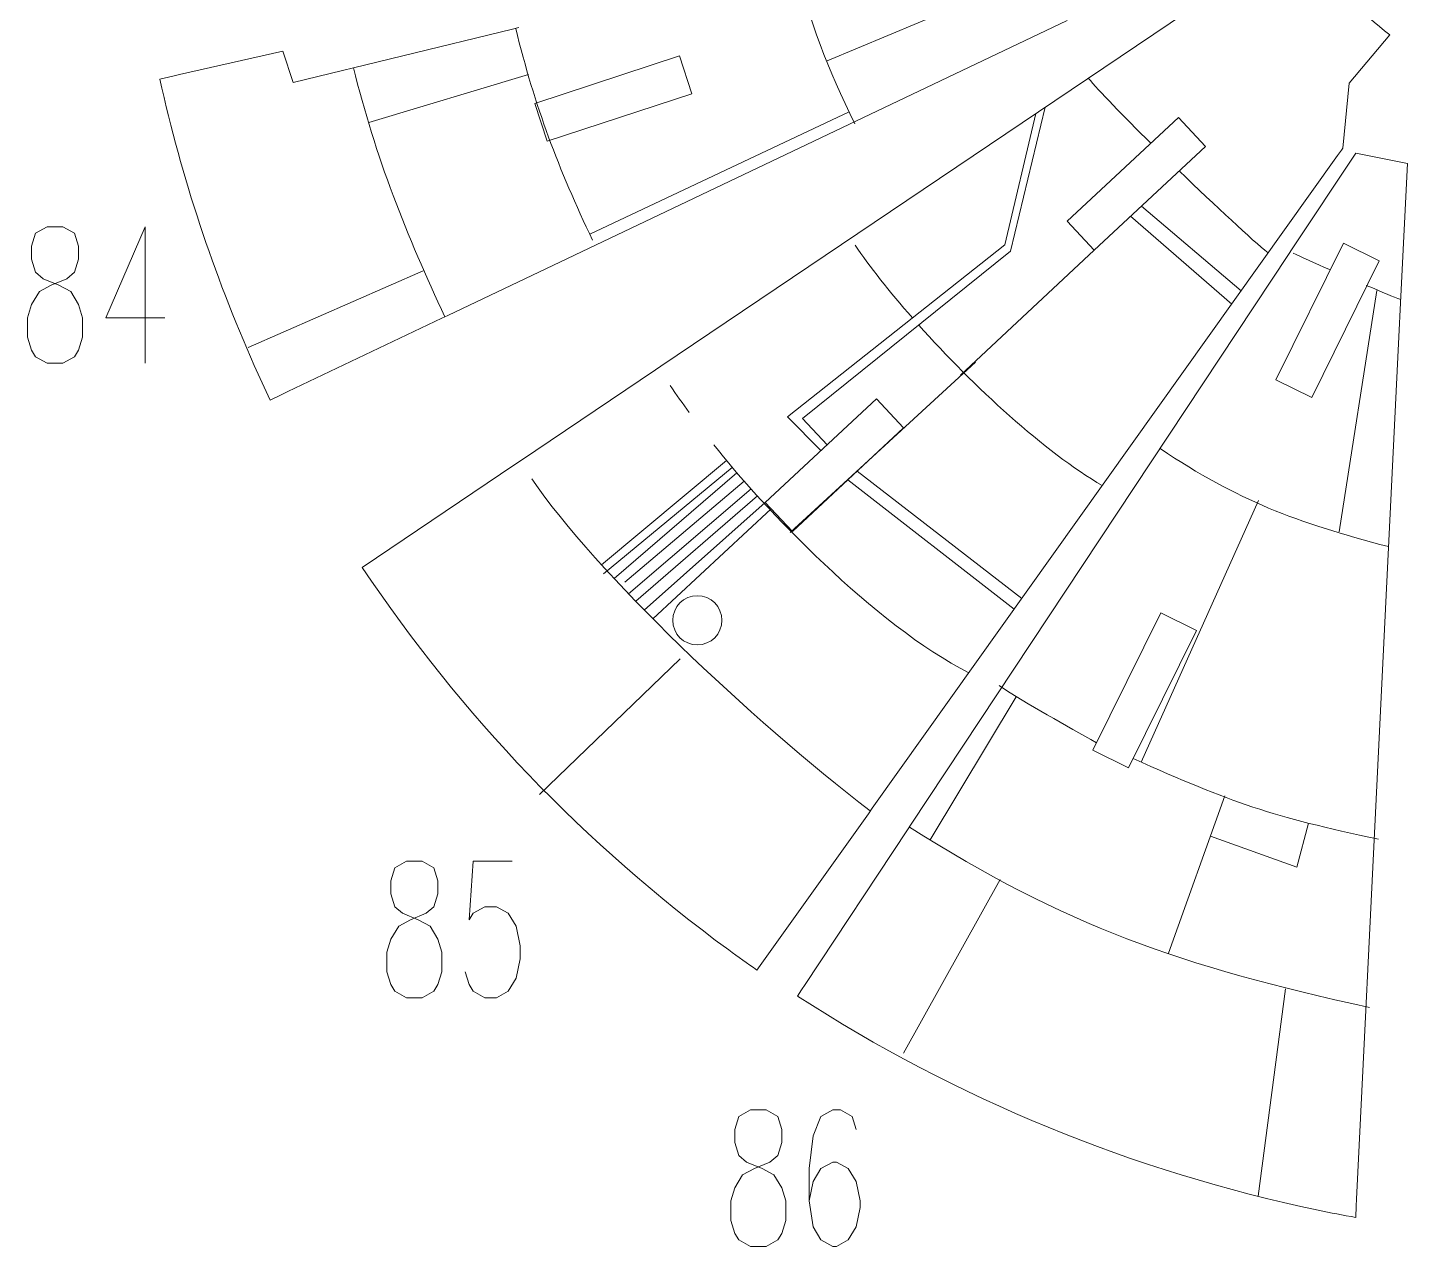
# Model space of a CAD drawing. Header units: inches. Extents: x -7.1 to 7.1, y -5.5 to 5.4.
# Drawn here: x -7.146 to -2.605, y -5.432 to -1.423 of the extents above; entities that cross this region are included whole.
import ezdxf

# ---------------------------------------------------------------- set-up
doc = ezdxf.new("R2010")
doc.units = ezdxf.units.IN
doc.header["$MEASUREMENT"] = 0
doc.layers.add('Layer 1', color=7, linetype='Continuous')

msp = doc.modelspace()

# ---------------------------------------------------------------- linework, layer by layer
at = {"layer": 'Layer 1', "color": 5, "lineweight": 9}
msp.add_ellipse((-4.9419, -3.3727), major_axis=(0, 0.0809), ratio=1, dxfattribs=at)
at = {"layer": 'Layer 1', "lineweight": 9}
for points, knots in [([(-2.6627, -1.4466), (-2.756, -1.3754), (-2.8396, -1.2916), (-2.9108, -1.1983), (-2.9108, -1.1983), (-2.9293, -1.1739), (-2.9473, -1.1488), (-2.9641, -1.1232), (-2.9641, -1.1232), (-2.9641, -1.1232), (-3.1526, -1.2502), (-3.1526, -1.2502)], [0, 0, 0, 0, 0.25, 0.25, 0.25, 0.25, 0.5, 0.5, 0.5, 0.5, 1, 1, 1, 1]), ([(-5.5505, -1.4279), (-5.5505, -1.4279), (-6.2721, -1.603), (-6.2721, -1.603), (-6.2721, -1.603), (-6.2721, -1.603), (-6.3058, -1.5001), (-6.3058, -1.5001), (-6.3058, -1.5001), (-6.3058, -1.5001), (-6.6463, -1.5775), (-6.6463, -1.5775)], [0, 0, 0, 0, 0.25, 0.25, 0.25, 0.25, 0.5, 0.5, 0.5, 0.5, 1, 1, 1, 1]), ([(-2.822, -1.8259), (-2.822, -1.8259), (-2.8174, -1.8193), (-2.8174, -1.8193), (-2.8174, -1.8193), (-2.8174, -1.8193), (-2.7972, -1.6058), (-2.7972, -1.6058), (-2.7972, -1.6058), (-2.7972, -1.6058), (-2.6627, -1.4466), (-2.6627, -1.4466)], [0, 0, 0, 0, 0.25, 0.25, 0.25, 0.25, 0.5, 0.5, 0.5, 0.5, 1, 1, 1, 1]), ([(-5.0006, -1.5159), (-5.0006, -1.5159), (-4.9598, -1.6405), (-4.9598, -1.6405), (-4.9598, -1.6405), (-4.9598, -1.6405), (-5.4362, -1.7968), (-5.4362, -1.7968), (-5.4362, -1.7968), (-5.4362, -1.7968), (-5.477, -1.6721), (-5.477, -1.6721), (-5.477, -1.6721), (-5.477, -1.6721), (-5.0006, -1.5159), (-5.0006, -1.5159)], [0, 0, 0, 0, 0.2, 0.2, 0.2, 0.2, 0.4, 0.4, 0.4, 0.4, 0.6, 0.6, 0.6, 0.6, 1, 1, 1, 1]), ([(-6.6679, -1.5824), (-6.6679, -1.5824), (-6.7108, -1.5922), (-6.7108, -1.5922), (-6.7108, -1.5922), (-6.6386, -1.9158), (-6.5345, -2.2314), (-6.4, -2.5342), (-6.4, -2.5342), (-6.383, -2.5724), (-6.3655, -2.6104), (-6.3476, -2.6481)], [0, 0, 0, 0, 0.25, 0.25, 0.25, 0.25, 0.5, 0.5, 0.5, 0.5, 1, 1, 1, 1]), ([(-3.3587, -1.7186), (-3.3587, -1.7186), (-3.2698, -1.8141), (-3.2698, -1.8141), (-3.2698, -1.8141), (-3.2698, -1.8141), (-3.6359, -2.1551), (-3.6359, -2.1551), (-3.6359, -2.1551), (-3.6359, -2.1551), (-3.7248, -2.0597), (-3.7248, -2.0597), (-3.7248, -2.0597), (-3.7248, -2.0597), (-3.3587, -1.7186), (-3.3587, -1.7186)], [0, 0, 0, 0, 0.2, 0.2, 0.2, 0.2, 0.4, 0.4, 0.4, 0.4, 0.6, 0.6, 0.6, 0.6, 1, 1, 1, 1]), ([(-2.6265, -2.3063), (-2.6265, -2.3063), (-2.6051, -1.8703), (-2.6051, -1.8703), (-2.6051, -1.8703), (-2.6051, -1.8703), (-2.7751, -1.8355), (-2.7751, -1.8355), (-2.7751, -1.8355), (-2.7751, -1.8355), (-2.9838, -2.1505), (-2.9838, -2.1505)], [0, 0, 0, 0, 0.25, 0.25, 0.25, 0.25, 0.5, 0.5, 0.5, 0.5, 1, 1, 1, 1]), ([(-2.8154, -2.1323), (-2.8154, -2.1323), (-2.6976, -2.1905), (-2.6976, -2.1905), (-2.6976, -2.1905), (-2.6976, -2.1905), (-2.92, -2.6399), (-2.92, -2.6399), (-2.92, -2.6399), (-2.92, -2.6399), (-3.0378, -2.5817), (-3.0378, -2.5817), (-3.0378, -2.5817), (-3.0378, -2.5817), (-2.8154, -2.1323), (-2.8154, -2.1323)], [0, 0, 0, 0, 0.2, 0.2, 0.2, 0.2, 0.4, 0.4, 0.4, 0.4, 0.6, 0.6, 0.6, 0.6, 1, 1, 1, 1]), ([(-4.352, -2.644), (-4.352, -2.644), (-4.2631, -2.7395), (-4.2631, -2.7395), (-4.2631, -2.7395), (-4.2631, -2.7395), (-4.6292, -3.0806), (-4.6292, -3.0806), (-4.6292, -3.0806), (-4.6292, -3.0806), (-4.7182, -2.9851), (-4.7182, -2.9851), (-4.7182, -2.9851), (-4.7182, -2.9851), (-4.352, -2.644), (-4.352, -2.644)], [0, 0, 0, 0, 0.2, 0.2, 0.2, 0.2, 0.4, 0.4, 0.4, 0.4, 0.6, 0.6, 0.6, 0.6, 1, 1, 1, 1]), ([(-5.5424, -2.8601), (-5.5424, -2.8601), (-6.0446, -3.1984), (-6.0446, -3.1984), (-6.0446, -3.1984), (-5.7191, -3.6855), (-5.3109, -4.1114), (-4.8386, -4.4571), (-4.8386, -4.4571), (-4.8082, -4.4793), (-4.7767, -4.5019), (-4.7458, -4.5234), (-4.7458, -4.5234), (-4.7458, -4.5234), (-4.379, -4.009), (-4.379, -4.009)], [0, 0, 0, 0, 0.2, 0.2, 0.2, 0.2, 0.4, 0.4, 0.4, 0.4, 0.6, 0.6, 0.6, 0.6, 1, 1, 1, 1]), ([(-3.4169, -3.3478), (-3.4169, -3.3478), (-3.2991, -3.4061), (-3.2991, -3.4061), (-3.2991, -3.4061), (-3.2991, -3.4061), (-3.5226, -3.8578), (-3.5226, -3.8578), (-3.5226, -3.8578), (-3.5226, -3.8578), (-3.6404, -3.7995), (-3.6404, -3.7995), (-3.6404, -3.7995), (-3.6404, -3.7995), (-3.4169, -3.3478), (-3.4169, -3.3478)], [0, 0, 0, 0, 0.2, 0.2, 0.2, 0.2, 0.4, 0.4, 0.4, 0.4, 0.6, 0.6, 0.6, 0.6, 1, 1, 1, 1]), ([(-4.5992, -4.5888), (-4.5992, -4.5888), (-4.6124, -4.6088), (-4.6124, -4.6088), (-4.6124, -4.6088), (-4.089, -4.9474), (-3.5081, -5.186), (-2.8986, -5.3132), (-2.8986, -5.3132), (-2.8571, -5.3218), (-2.8168, -5.3297), (-2.775, -5.3374), (-2.775, -5.3374), (-2.775, -5.3374), (-2.7732, -5.2994), (-2.7732, -5.2994)], [0, 0, 0, 0, 0.2, 0.2, 0.2, 0.2, 0.4, 0.4, 0.4, 0.4, 0.6, 0.6, 0.6, 0.6, 1, 1, 1, 1])]:
    msp.add_open_spline(points, degree=3, knots=knots, dxfattribs=at)
at = {"layer": 'Layer 1', "color": 1, "lineweight": 9}
for points in [[(-4.4231, -1.7396), (-4.5123, -1.5576), (-4.5727, -1.405), (-4.6223, -1.2027)], [(-5.5289, -1.4228), (-5.5289, -1.4228), (-5.5505, -1.4278), (-5.5505, -1.4278)], [(-5.2869, -2.1218), (-5.3981, -1.8892), (-5.4768, -1.6825), (-5.5397, -1.4253)], [(-6.6463, -1.5775), (-6.6463, -1.5775), (-6.6679, -1.5824), (-6.6679, -1.5824)], [(-5.7725, -2.3743), (-5.8966, -2.1122), (-6.0027, -1.844), (-6.0734, -1.5548)], [(-3.4493, -1.803), (-3.541, -1.7125), (-3.6211, -1.6302), (-3.6555, -1.589)], [(-2.822, -1.8259), (-2.822, -1.8259), (-2.8349, -1.8439), (-2.8349, -1.8439)], [(-3.0633, -2.1642), (-3.1159, -2.1218), (-3.236, -2.0102), (-3.3559, -1.8943)], [(-6.7593, -2.0778), (-6.7593, -2.0778), (-6.7593, -2.5266), (-6.7593, -2.5266)], [(-4.2341, -2.3777), (-4.3098, -2.2915), (-4.3751, -2.2087), (-4.4222, -2.1387)], [(-2.9838, -2.1505), (-2.9838, -2.1505), (-2.996, -2.1689), (-2.996, -2.1689)], [(-2.8578, -2.2201), (-2.9112, -2.1967), (-2.9579, -2.1757), (-2.9813, -2.1648)], [(-2.627, -2.3173), (-2.6531, -2.3083), (-2.683, -2.2951), (-2.7406, -2.2707)], [(-2.6265, -2.3063), (-2.6265, -2.3063), (-2.6276, -2.3284), (-2.6276, -2.3284)], [(-5.7625, -2.3695), (-5.7625, -2.3695), (-5.7825, -2.379), (-5.7825, -2.379)], [(-3.6091, -2.9296), (-3.7984, -2.8195), (-4.0324, -2.6035), (-4.2133, -2.4012)], [(-5.0616, -2.5361), (-5.0616, -2.5361), (-5.0799, -2.5485), (-5.0799, -2.5485)], [(-6.2892, -2.6203), (-6.2892, -2.6203), (-6.3092, -2.6299), (-6.3092, -2.6299)], [(-4.0481, -3.545), (-4.3575, -3.3896), (-4.7302, -2.9956), (-4.8881, -2.7949)], [(-2.6669, -3.1304), (-2.9774, -3.0494), (-3.1587, -2.9804), (-3.4192, -2.8077)], [(-5.5241, -2.8477), (-5.5241, -2.8477), (-5.5424, -2.8601), (-5.5424, -2.8601)], [(-4.3726, -4), (-4.7725, -3.6931), (-5.2715, -3.2204), (-5.4869, -2.9072)], [(-3.6285, -3.7754), (-3.7254, -3.7203), (-3.8567, -3.65), (-3.9481, -3.587)], [(-2.7, -4.0924), (-3.049, -4.02), (-3.1842, -3.9718), (-3.5078, -3.8277)], [(-4.3661, -3.991), (-4.3661, -3.991), (-4.379, -4.009), (-4.379, -4.009)], [(-4.238, -4.0437), (-4.238, -4.0437), (-4.2502, -4.0621), (-4.2502, -4.0621)], [(-2.7298, -4.6462), (-3.3522, -4.5108), (-3.7318, -4.3772), (-4.2441, -4.0529)], [(-4.5869, -4.5704), (-4.5869, -4.5704), (-4.5992, -4.5888), (-4.5992, -4.5888)], [(-2.7405, -4.6327), (-2.7405, -4.6327), (-2.7416, -4.6548), (-2.7416, -4.6548)], [(-2.7721, -5.2773), (-2.7721, -5.2773), (-2.7732, -5.2994), (-2.7732, -5.2994)]]:
    msp.add_open_spline(points, degree=3, dxfattribs=at)
at = {"layer": 'Layer 1', "lineweight": 9}
for points in [[(-3.1709, -1.2625), (-3.1709, -1.2625), (-5.0616, -2.5361), (-5.0616, -2.5361)], [(-5.7625, -2.3695), (-5.7625, -2.3695), (-3.7246, -1.399), (-3.7246, -1.399)], [(-4.3661, -3.991), (-4.3661, -3.991), (-2.8349, -1.8439), (-2.8349, -1.8439)], [(-2.996, -2.169), (-2.996, -2.169), (-4.238, -4.0437), (-4.238, -4.0437)], [(-2.7405, -4.6327), (-2.7405, -4.6327), (-2.6276, -2.3284), (-2.6276, -2.3284)], [(-6.2892, -2.6203), (-6.2892, -2.6203), (-5.7825, -2.379), (-5.7825, -2.379)], [(-5.0799, -2.5485), (-5.0799, -2.5485), (-5.5241, -2.8477), (-5.5241, -2.8477)], [(-6.3477, -2.6481), (-6.3477, -2.6481), (-6.3092, -2.6298), (-6.3092, -2.6298)], [(-4.2502, -4.0621), (-4.2502, -4.0621), (-4.5869, -4.5704), (-4.5869, -4.5704)], [(-2.7721, -5.2773), (-2.7721, -5.2773), (-2.7416, -4.6548), (-2.7416, -4.6548)]]:
    msp.add_open_spline(points, degree=3, dxfattribs=at)
at = {"layer": 'Layer 1', "color": 5, "lineweight": 9}
for points in [[(-4.5146, -1.5324), (-4.5146, -1.5324), (-4.1149, -1.3652), (-4.1149, -1.3652)], [(-6.0235, -1.735), (-6.0235, -1.735), (-5.4975, -1.577), (-5.4975, -1.577)], [(-5.2962, -2.1022), (-5.2962, -2.1022), (-4.4422, -1.6999), (-4.4422, -1.6999)], [(-3.4799, -2.0099), (-3.4799, -2.0099), (-3.1521, -2.2888), (-3.1521, -2.2888)], [(-3.5161, -2.0435), (-3.5161, -2.0435), (-3.1831, -2.3321), (-3.1831, -2.3321)], [(-3.6359, -2.1551), (-3.6359, -2.1551), (-4.0754, -2.5658), (-4.0754, -2.5658)], [(-5.8443, -2.2232), (-5.8443, -2.2232), (-6.4203, -2.4754), (-6.4203, -2.4754)], [(-2.7057, -2.2876), (-2.7057, -2.2876), (-2.8292, -3.0817), (-2.8292, -3.0817)], [(-4.6366, -3.0838), (-4.6366, -3.0838), (-4.0268, -2.523), (-4.0268, -2.523)], [(-4.9683, -2.6893), (-4.9898, -2.66), (-5.0108, -2.6303), (-5.0315, -2.6004)], [(-5.2575, -3.1898), (-5.2575, -3.1898), (-4.8459, -2.847), (-4.8459, -2.847)], [(-5.2504, -3.2202), (-5.2504, -3.2202), (-4.8275, -2.87), (-4.8275, -2.87)], [(-5.2159, -3.235), (-5.2159, -3.235), (-4.8119, -2.8871), (-4.8119, -2.8871)], [(-4.4164, -2.8823), (-4.4164, -2.8823), (-3.8742, -3.3013), (-3.8742, -3.3013)], [(-4.788, -2.9146), (-4.788, -2.9146), (-5.1805, -3.2468), (-5.1805, -3.2468)], [(-4.7649, -2.9406), (-4.7649, -2.9406), (-5.1687, -3.2851), (-5.1687, -3.2851)], [(-4.4462, -2.91), (-4.4462, -2.91), (-3.8988, -3.3358), (-3.8988, -3.3358)], [(-5.1447, -3.3101), (-5.1447, -3.3101), (-4.7443, -2.9634), (-4.7443, -2.9634)], [(-4.7182, -2.9851), (-4.7182, -2.9851), (-5.1165, -3.339), (-5.1165, -3.339)], [(-3.0951, -2.9783), (-3.0951, -2.9783), (-3.4809, -3.8399), (-3.4809, -3.8399)], [(-5.0881, -3.3679), (-5.0881, -3.3679), (-4.6991, -3.0055), (-4.6991, -3.0055)], [(-4.9981, -3.4995), (-4.9981, -3.4995), (-5.4618, -3.9457), (-5.4618, -3.9457)], [(-3.8924, -3.6247), (-3.8924, -3.6247), (-4.1761, -4.0948), (-4.1761, -4.0948)], [(-3.2061, -3.9503), (-3.2061, -3.9503), (-3.3908, -4.4675), (-3.3908, -4.4675)], [(-3.9449, -4.2249), (-3.9449, -4.2249), (-4.263, -4.7971), (-4.263, -4.7971)], [(-3.0058, -4.5852), (-3.0058, -4.5852), (-3.0957, -5.2672), (-3.0957, -5.2672)]]:
    msp.add_open_spline(points, degree=3, dxfattribs=at)
at = {"layer": 'Layer 1', "color": 1, "lineweight": 9}
for points, knots in [([(-4.5351, -2.8145), (-4.5351, -2.8145), (-4.6457, -2.7034), (-4.6457, -2.7034), (-4.6457, -2.7034), (-4.6457, -2.7034), (-3.9304, -2.1374), (-3.9304, -2.1374), (-3.9304, -2.1374), (-3.9304, -2.1374), (-3.8276, -1.7049), (-3.8276, -1.7049)], [0, 0, 0, 0, 0.25, 0.25, 0.25, 0.25, 0.5, 0.5, 0.5, 0.5, 1, 1, 1, 1]), ([(-3.7968, -1.6841), (-3.7968, -1.6841), (-3.9113, -2.1582), (-3.9113, -2.1582), (-3.9113, -2.1582), (-3.9113, -2.1582), (-4.5954, -2.7086), (-4.5954, -2.7086), (-4.5954, -2.7086), (-4.5954, -2.7086), (-4.5145, -2.7954), (-4.5145, -2.7954)], [0, 0, 0, 0, 0.25, 0.25, 0.25, 0.25, 0.5, 0.5, 0.5, 0.5, 1, 1, 1, 1]), ([(-7.0814, -2.0778), (-7.0814, -2.0778), (-7.12, -2.0989), (-7.12, -2.0989), (-7.12, -2.0989), (-7.12, -2.0989), (-7.1332, -2.1419), (-7.1332, -2.1419), (-7.1332, -2.1419), (-7.1332, -2.1419), (-7.1332, -2.1848), (-7.1332, -2.1848), (-7.1332, -2.1848), (-7.1332, -2.1848), (-7.12, -2.2272), (-7.12, -2.2272), (-7.12, -2.2272), (-7.12, -2.2272), (-7.0945, -2.249), (-7.0945, -2.249), (-7.0945, -2.249), (-7.0945, -2.249), (-7.0427, -2.2701), (-7.0427, -2.2701), (-7.0427, -2.2701), (-7.0427, -2.2701), (-7.0041, -2.2913), (-7.0041, -2.2913), (-7.0041, -2.2913), (-7.0041, -2.2913), (-6.9785, -2.3342), (-6.9785, -2.3342), (-6.9785, -2.3342), (-6.9785, -2.3342), (-6.9654, -2.3772), (-6.9654, -2.3772), (-6.9654, -2.3772), (-6.9654, -2.3772), (-6.9654, -2.4413), (-6.9654, -2.4413), (-6.9654, -2.4413), (-6.9654, -2.4413), (-6.9785, -2.4836), (-6.9785, -2.4836), (-6.9785, -2.4836), (-6.9785, -2.4836), (-6.9913, -2.5054), (-6.9913, -2.5054), (-6.9913, -2.5054), (-6.9913, -2.5054), (-7.03, -2.5266), (-7.03, -2.5266), (-7.03, -2.5266), (-7.03, -2.5266), (-7.0814, -2.5266), (-7.0814, -2.5266), (-7.0814, -2.5266), (-7.0814, -2.5266), (-7.12, -2.5054), (-7.12, -2.5054), (-7.12, -2.5054), (-7.12, -2.5054), (-7.1332, -2.4836), (-7.1332, -2.4836), (-7.1332, -2.4836), (-7.1332, -2.4836), (-7.1459, -2.4413), (-7.1459, -2.4413), (-7.1459, -2.4413), (-7.1459, -2.4413), (-7.1459, -2.3772), (-7.1459, -2.3772), (-7.1459, -2.3772), (-7.1459, -2.3772), (-7.1332, -2.3342), (-7.1332, -2.3342), (-7.1332, -2.3342), (-7.1332, -2.3342), (-7.1073, -2.2913), (-7.1073, -2.2913), (-7.1073, -2.2913), (-7.1073, -2.2913), (-7.0686, -2.2701), (-7.0686, -2.2701), (-7.0686, -2.2701), (-7.0686, -2.2701), (-7.0172, -2.249), (-7.0172, -2.249), (-7.0172, -2.249), (-7.0172, -2.249), (-6.9913, -2.2272), (-6.9913, -2.2272), (-6.9913, -2.2272), (-6.9913, -2.2272), (-6.9785, -2.1848), (-6.9785, -2.1848), (-6.9785, -2.1848), (-6.9785, -2.1848), (-6.9785, -2.1419), (-6.9785, -2.1419), (-6.9785, -2.1419), (-6.9785, -2.1419), (-6.9913, -2.0989), (-6.9913, -2.0989), (-6.9913, -2.0989), (-6.9913, -2.0989), (-7.03, -2.0778), (-7.03, -2.0778), (-7.03, -2.0778), (-7.03, -2.0778), (-7.0814, -2.0778), (-7.0814, -2.0778)], [0, 0, 0, 0, 0.034483, 0.034483, 0.034483, 0.034483, 0.068966, 0.068966, 0.068966, 0.068966, 0.103448, 0.103448, 0.103448, 0.103448, 0.137931, 0.137931, 0.137931, 0.137931, 0.172414, 0.172414, 0.172414, 0.172414, 0.206897, 0.206897, 0.206897, 0.206897, 0.241379, 0.241379, 0.241379, 0.241379, 0.275862, 0.275862, 0.275862, 0.275862, 0.310345, 0.310345, 0.310345, 0.310345, 0.344828, 0.344828, 0.344828, 0.344828, 0.37931, 0.37931, 0.37931, 0.37931, 0.413793, 0.413793, 0.413793, 0.413793, 0.448276, 0.448276, 0.448276, 0.448276, 0.482759, 0.482759, 0.482759, 0.482759, 0.517241, 0.517241, 0.517241, 0.517241, 0.551724, 0.551724, 0.551724, 0.551724, 0.586207, 0.586207, 0.586207, 0.586207, 0.62069, 0.62069, 0.62069, 0.62069, 0.655172, 0.655172, 0.655172, 0.655172, 0.689655, 0.689655, 0.689655, 0.689655, 0.724138, 0.724138, 0.724138, 0.724138, 0.758621, 0.758621, 0.758621, 0.758621, 0.793103, 0.793103, 0.793103, 0.793103, 0.827586, 0.827586, 0.827586, 0.827586, 0.862069, 0.862069, 0.862069, 0.862069, 0.896552, 0.896552, 0.896552, 0.896552, 0.931034, 0.931034, 0.931034, 0.931034, 1, 1, 1, 1]), ([(-6.7593, -2.0778), (-6.7593, -2.0778), (-6.8881, -2.3772), (-6.8881, -2.3772), (-6.8881, -2.3772), (-6.8881, -2.3772), (-6.6948, -2.3772), (-6.6948, -2.3772)], [0, 0, 0, 0, 0.333333, 0.333333, 0.333333, 0.333333, 1, 1, 1, 1]), ([(-5.8988, -4.1655), (-5.8988, -4.1655), (-5.9374, -4.1866), (-5.9374, -4.1866), (-5.9374, -4.1866), (-5.9374, -4.1866), (-5.9506, -4.2296), (-5.9506, -4.2296), (-5.9506, -4.2296), (-5.9506, -4.2296), (-5.9506, -4.2725), (-5.9506, -4.2725), (-5.9506, -4.2725), (-5.9506, -4.2725), (-5.9374, -4.3149), (-5.9374, -4.3149), (-5.9374, -4.3149), (-5.9374, -4.3149), (-5.9119, -4.3366), (-5.9119, -4.3366), (-5.9119, -4.3366), (-5.9119, -4.3366), (-5.8601, -4.3578), (-5.8601, -4.3578), (-5.8601, -4.3578), (-5.8601, -4.3578), (-5.8214, -4.379), (-5.8214, -4.379), (-5.8214, -4.379), (-5.8214, -4.379), (-5.7959, -4.4219), (-5.7959, -4.4219), (-5.7959, -4.4219), (-5.7959, -4.4219), (-5.7828, -4.4649), (-5.7828, -4.4649), (-5.7828, -4.4649), (-5.7828, -4.4649), (-5.7828, -4.529), (-5.7828, -4.529), (-5.7828, -4.529), (-5.7828, -4.529), (-5.7959, -4.5713), (-5.7959, -4.5713), (-5.7959, -4.5713), (-5.7959, -4.5713), (-5.8087, -4.5931), (-5.8087, -4.5931), (-5.8087, -4.5931), (-5.8087, -4.5931), (-5.8474, -4.6143), (-5.8474, -4.6143), (-5.8474, -4.6143), (-5.8474, -4.6143), (-5.8988, -4.6143), (-5.8988, -4.6143), (-5.8988, -4.6143), (-5.8988, -4.6143), (-5.9374, -4.5931), (-5.9374, -4.5931), (-5.9374, -4.5931), (-5.9374, -4.5931), (-5.9506, -4.5713), (-5.9506, -4.5713), (-5.9506, -4.5713), (-5.9506, -4.5713), (-5.9633, -4.529), (-5.9633, -4.529), (-5.9633, -4.529), (-5.9633, -4.529), (-5.9633, -4.4649), (-5.9633, -4.4649), (-5.9633, -4.4649), (-5.9633, -4.4649), (-5.9506, -4.4219), (-5.9506, -4.4219), (-5.9506, -4.4219), (-5.9506, -4.4219), (-5.9247, -4.379), (-5.9247, -4.379), (-5.9247, -4.379), (-5.9247, -4.379), (-5.886, -4.3578), (-5.886, -4.3578), (-5.886, -4.3578), (-5.886, -4.3578), (-5.8346, -4.3366), (-5.8346, -4.3366), (-5.8346, -4.3366), (-5.8346, -4.3366), (-5.8087, -4.3149), (-5.8087, -4.3149), (-5.8087, -4.3149), (-5.8087, -4.3149), (-5.7959, -4.2725), (-5.7959, -4.2725), (-5.7959, -4.2725), (-5.7959, -4.2725), (-5.7959, -4.2296), (-5.7959, -4.2296), (-5.7959, -4.2296), (-5.7959, -4.2296), (-5.8087, -4.1866), (-5.8087, -4.1866), (-5.8087, -4.1866), (-5.8087, -4.1866), (-5.8474, -4.1655), (-5.8474, -4.1655), (-5.8474, -4.1655), (-5.8474, -4.1655), (-5.8988, -4.1655), (-5.8988, -4.1655)], [0, 0, 0, 0, 0.034483, 0.034483, 0.034483, 0.034483, 0.068966, 0.068966, 0.068966, 0.068966, 0.103448, 0.103448, 0.103448, 0.103448, 0.137931, 0.137931, 0.137931, 0.137931, 0.172414, 0.172414, 0.172414, 0.172414, 0.206897, 0.206897, 0.206897, 0.206897, 0.241379, 0.241379, 0.241379, 0.241379, 0.275862, 0.275862, 0.275862, 0.275862, 0.310345, 0.310345, 0.310345, 0.310345, 0.344828, 0.344828, 0.344828, 0.344828, 0.37931, 0.37931, 0.37931, 0.37931, 0.413793, 0.413793, 0.413793, 0.413793, 0.448276, 0.448276, 0.448276, 0.448276, 0.482759, 0.482759, 0.482759, 0.482759, 0.517241, 0.517241, 0.517241, 0.517241, 0.551724, 0.551724, 0.551724, 0.551724, 0.586207, 0.586207, 0.586207, 0.586207, 0.62069, 0.62069, 0.62069, 0.62069, 0.655172, 0.655172, 0.655172, 0.655172, 0.689655, 0.689655, 0.689655, 0.689655, 0.724138, 0.724138, 0.724138, 0.724138, 0.758621, 0.758621, 0.758621, 0.758621, 0.793103, 0.793103, 0.793103, 0.793103, 0.827586, 0.827586, 0.827586, 0.827586, 0.862069, 0.862069, 0.862069, 0.862069, 0.896552, 0.896552, 0.896552, 0.896552, 0.931034, 0.931034, 0.931034, 0.931034, 1, 1, 1, 1]), ([(-5.5508, -4.1655), (-5.5508, -4.1655), (-5.68, -4.1655), (-5.68, -4.1655), (-5.68, -4.1655), (-5.68, -4.1655), (-5.6927, -4.3578), (-5.6927, -4.3578), (-5.6927, -4.3578), (-5.6927, -4.3578), (-5.68, -4.3366), (-5.68, -4.3366), (-5.68, -4.3366), (-5.68, -4.3366), (-5.6413, -4.3149), (-5.6413, -4.3149), (-5.6413, -4.3149), (-5.6413, -4.3149), (-5.6026, -4.3149), (-5.6026, -4.3149), (-5.6026, -4.3149), (-5.6026, -4.3149), (-5.564, -4.3366), (-5.564, -4.3366), (-5.564, -4.3366), (-5.564, -4.3366), (-5.5381, -4.379), (-5.5381, -4.379), (-5.5381, -4.379), (-5.5381, -4.379), (-5.5253, -4.4431), (-5.5253, -4.4431), (-5.5253, -4.4431), (-5.5253, -4.4431), (-5.5253, -4.486), (-5.5253, -4.486), (-5.5253, -4.486), (-5.5253, -4.486), (-5.5381, -4.5501), (-5.5381, -4.5501), (-5.5381, -4.5501), (-5.5381, -4.5501), (-5.564, -4.5931), (-5.564, -4.5931), (-5.564, -4.5931), (-5.564, -4.5931), (-5.6026, -4.6143), (-5.6026, -4.6143), (-5.6026, -4.6143), (-5.6026, -4.6143), (-5.6413, -4.6143), (-5.6413, -4.6143), (-5.6413, -4.6143), (-5.6413, -4.6143), (-5.68, -4.5931), (-5.68, -4.5931), (-5.68, -4.5931), (-5.68, -4.5931), (-5.6927, -4.5713), (-5.6927, -4.5713), (-5.6927, -4.5713), (-5.6927, -4.5713), (-5.7055, -4.529), (-5.7055, -4.529)], [0, 0, 0, 0, 0.058824, 0.058824, 0.058824, 0.058824, 0.117647, 0.117647, 0.117647, 0.117647, 0.176471, 0.176471, 0.176471, 0.176471, 0.235294, 0.235294, 0.235294, 0.235294, 0.294118, 0.294118, 0.294118, 0.294118, 0.352941, 0.352941, 0.352941, 0.352941, 0.411765, 0.411765, 0.411765, 0.411765, 0.470588, 0.470588, 0.470588, 0.470588, 0.529412, 0.529412, 0.529412, 0.529412, 0.588235, 0.588235, 0.588235, 0.588235, 0.647059, 0.647059, 0.647059, 0.647059, 0.705882, 0.705882, 0.705882, 0.705882, 0.764706, 0.764706, 0.764706, 0.764706, 0.823529, 0.823529, 0.823529, 0.823529, 0.882353, 0.882353, 0.882353, 0.882353, 1, 1, 1, 1]), ([(-4.767, -4.9836), (-4.767, -4.9836), (-4.8057, -5.0048), (-4.8057, -5.0048), (-4.8057, -5.0048), (-4.8057, -5.0048), (-4.8188, -5.0477), (-4.8188, -5.0477), (-4.8188, -5.0477), (-4.8188, -5.0477), (-4.8188, -5.0907), (-4.8188, -5.0907), (-4.8188, -5.0907), (-4.8188, -5.0907), (-4.8057, -5.133), (-4.8057, -5.133), (-4.8057, -5.133), (-4.8057, -5.133), (-4.7802, -5.1548), (-4.7802, -5.1548), (-4.7802, -5.1548), (-4.7802, -5.1548), (-4.7284, -5.176), (-4.7284, -5.176), (-4.7284, -5.176), (-4.7284, -5.176), (-4.6897, -5.1971), (-4.6897, -5.1971), (-4.6897, -5.1971), (-4.6897, -5.1971), (-4.6642, -5.2401), (-4.6642, -5.2401), (-4.6642, -5.2401), (-4.6642, -5.2401), (-4.651, -5.283), (-4.651, -5.283), (-4.651, -5.283), (-4.651, -5.283), (-4.651, -5.3471), (-4.651, -5.3471), (-4.651, -5.3471), (-4.651, -5.3471), (-4.6642, -5.3895), (-4.6642, -5.3895), (-4.6642, -5.3895), (-4.6642, -5.3895), (-4.6769, -5.4113), (-4.6769, -5.4113), (-4.6769, -5.4113), (-4.6769, -5.4113), (-4.7156, -5.4324), (-4.7156, -5.4324), (-4.7156, -5.4324), (-4.7156, -5.4324), (-4.767, -5.4324), (-4.767, -5.4324), (-4.767, -5.4324), (-4.767, -5.4324), (-4.8057, -5.4113), (-4.8057, -5.4113), (-4.8057, -5.4113), (-4.8057, -5.4113), (-4.8188, -5.3895), (-4.8188, -5.3895), (-4.8188, -5.3895), (-4.8188, -5.3895), (-4.8316, -5.3471), (-4.8316, -5.3471), (-4.8316, -5.3471), (-4.8316, -5.3471), (-4.8316, -5.283), (-4.8316, -5.283), (-4.8316, -5.283), (-4.8316, -5.283), (-4.8188, -5.2401), (-4.8188, -5.2401), (-4.8188, -5.2401), (-4.8188, -5.2401), (-4.7929, -5.1971), (-4.7929, -5.1971), (-4.7929, -5.1971), (-4.7929, -5.1971), (-4.7543, -5.176), (-4.7543, -5.176), (-4.7543, -5.176), (-4.7543, -5.176), (-4.7028, -5.1548), (-4.7028, -5.1548), (-4.7028, -5.1548), (-4.7028, -5.1548), (-4.6769, -5.133), (-4.6769, -5.133), (-4.6769, -5.133), (-4.6769, -5.133), (-4.6642, -5.0907), (-4.6642, -5.0907), (-4.6642, -5.0907), (-4.6642, -5.0907), (-4.6642, -5.0477), (-4.6642, -5.0477), (-4.6642, -5.0477), (-4.6642, -5.0477), (-4.6769, -5.0048), (-4.6769, -5.0048), (-4.6769, -5.0048), (-4.6769, -5.0048), (-4.7156, -4.9836), (-4.7156, -4.9836), (-4.7156, -4.9836), (-4.7156, -4.9836), (-4.767, -4.9836), (-4.767, -4.9836)], [0, 0, 0, 0, 0.034483, 0.034483, 0.034483, 0.034483, 0.068966, 0.068966, 0.068966, 0.068966, 0.103448, 0.103448, 0.103448, 0.103448, 0.137931, 0.137931, 0.137931, 0.137931, 0.172414, 0.172414, 0.172414, 0.172414, 0.206897, 0.206897, 0.206897, 0.206897, 0.241379, 0.241379, 0.241379, 0.241379, 0.275862, 0.275862, 0.275862, 0.275862, 0.310345, 0.310345, 0.310345, 0.310345, 0.344828, 0.344828, 0.344828, 0.344828, 0.37931, 0.37931, 0.37931, 0.37931, 0.413793, 0.413793, 0.413793, 0.413793, 0.448276, 0.448276, 0.448276, 0.448276, 0.482759, 0.482759, 0.482759, 0.482759, 0.517241, 0.517241, 0.517241, 0.517241, 0.551724, 0.551724, 0.551724, 0.551724, 0.586207, 0.586207, 0.586207, 0.586207, 0.62069, 0.62069, 0.62069, 0.62069, 0.655172, 0.655172, 0.655172, 0.655172, 0.689655, 0.689655, 0.689655, 0.689655, 0.724138, 0.724138, 0.724138, 0.724138, 0.758621, 0.758621, 0.758621, 0.758621, 0.793103, 0.793103, 0.793103, 0.793103, 0.827586, 0.827586, 0.827586, 0.827586, 0.862069, 0.862069, 0.862069, 0.862069, 0.896552, 0.896552, 0.896552, 0.896552, 0.931034, 0.931034, 0.931034, 0.931034, 1, 1, 1, 1]), ([(-4.4191, -5.0477), (-4.4191, -5.0477), (-4.4322, -5.0048), (-4.4322, -5.0048), (-4.4322, -5.0048), (-4.4322, -5.0048), (-4.4709, -4.9836), (-4.4709, -4.9836), (-4.4709, -4.9836), (-4.4709, -4.9836), (-4.4964, -4.9836), (-4.4964, -4.9836), (-4.4964, -4.9836), (-4.4964, -4.9836), (-4.5351, -5.0048), (-4.5351, -5.0048), (-4.5351, -5.0048), (-4.5351, -5.0048), (-4.561, -5.0689), (-4.561, -5.0689), (-4.561, -5.0689), (-4.561, -5.0689), (-4.5737, -5.176), (-4.5737, -5.176), (-4.5737, -5.176), (-4.5737, -5.176), (-4.5737, -5.283), (-4.5737, -5.283), (-4.5737, -5.283), (-4.5737, -5.283), (-4.561, -5.3683), (-4.561, -5.3683), (-4.561, -5.3683), (-4.561, -5.3683), (-4.5351, -5.4113), (-4.5351, -5.4113), (-4.5351, -5.4113), (-4.5351, -5.4113), (-4.4964, -5.4324), (-4.4964, -5.4324), (-4.4964, -5.4324), (-4.4964, -5.4324), (-4.4836, -5.4324), (-4.4836, -5.4324), (-4.4836, -5.4324), (-4.4836, -5.4324), (-4.445, -5.4113), (-4.445, -5.4113), (-4.445, -5.4113), (-4.445, -5.4113), (-4.4191, -5.3683), (-4.4191, -5.3683), (-4.4191, -5.3683), (-4.4191, -5.3683), (-4.4063, -5.3042), (-4.4063, -5.3042), (-4.4063, -5.3042), (-4.4063, -5.3042), (-4.4063, -5.283), (-4.4063, -5.283), (-4.4063, -5.283), (-4.4063, -5.283), (-4.4191, -5.2189), (-4.4191, -5.2189), (-4.4191, -5.2189), (-4.4191, -5.2189), (-4.445, -5.176), (-4.445, -5.176), (-4.445, -5.176), (-4.445, -5.176), (-4.4836, -5.1548), (-4.4836, -5.1548), (-4.4836, -5.1548), (-4.4836, -5.1548), (-4.4964, -5.1548), (-4.4964, -5.1548), (-4.4964, -5.1548), (-4.4964, -5.1548), (-4.5351, -5.176), (-4.5351, -5.176), (-4.5351, -5.176), (-4.5351, -5.176), (-4.561, -5.2189), (-4.561, -5.2189), (-4.561, -5.2189), (-4.561, -5.2189), (-4.5737, -5.283), (-4.5737, -5.283)], [0, 0, 0, 0, 0.043478, 0.043478, 0.043478, 0.043478, 0.086957, 0.086957, 0.086957, 0.086957, 0.130435, 0.130435, 0.130435, 0.130435, 0.173913, 0.173913, 0.173913, 0.173913, 0.217391, 0.217391, 0.217391, 0.217391, 0.26087, 0.26087, 0.26087, 0.26087, 0.304348, 0.304348, 0.304348, 0.304348, 0.347826, 0.347826, 0.347826, 0.347826, 0.391304, 0.391304, 0.391304, 0.391304, 0.434783, 0.434783, 0.434783, 0.434783, 0.478261, 0.478261, 0.478261, 0.478261, 0.521739, 0.521739, 0.521739, 0.521739, 0.565217, 0.565217, 0.565217, 0.565217, 0.608696, 0.608696, 0.608696, 0.608696, 0.652174, 0.652174, 0.652174, 0.652174, 0.695652, 0.695652, 0.695652, 0.695652, 0.73913, 0.73913, 0.73913, 0.73913, 0.782609, 0.782609, 0.782609, 0.782609, 0.826087, 0.826087, 0.826087, 0.826087, 0.869565, 0.869565, 0.869565, 0.869565, 0.913043, 0.913043, 0.913043, 0.913043, 1, 1, 1, 1])]:
    msp.add_open_spline(points, degree=3, knots=knots, dxfattribs=at)
at = {"layer": 'Layer 1', "color": 5, "lineweight": 9}
msp.add_open_spline([(-2.9307, -4.0401), (-2.9307, -4.0401), (-2.9685, -4.1843), (-2.9685, -4.1843), (-2.9685, -4.1843), (-2.9685, -4.1843), (-3.2533, -4.0826), (-3.2533, -4.0826)], degree=3, knots=[0, 0, 0, 0, 0.333333, 0.333333, 0.333333, 0.333333, 1, 1, 1, 1], dxfattribs=at)

doc.saveas('drawing.dxf')
